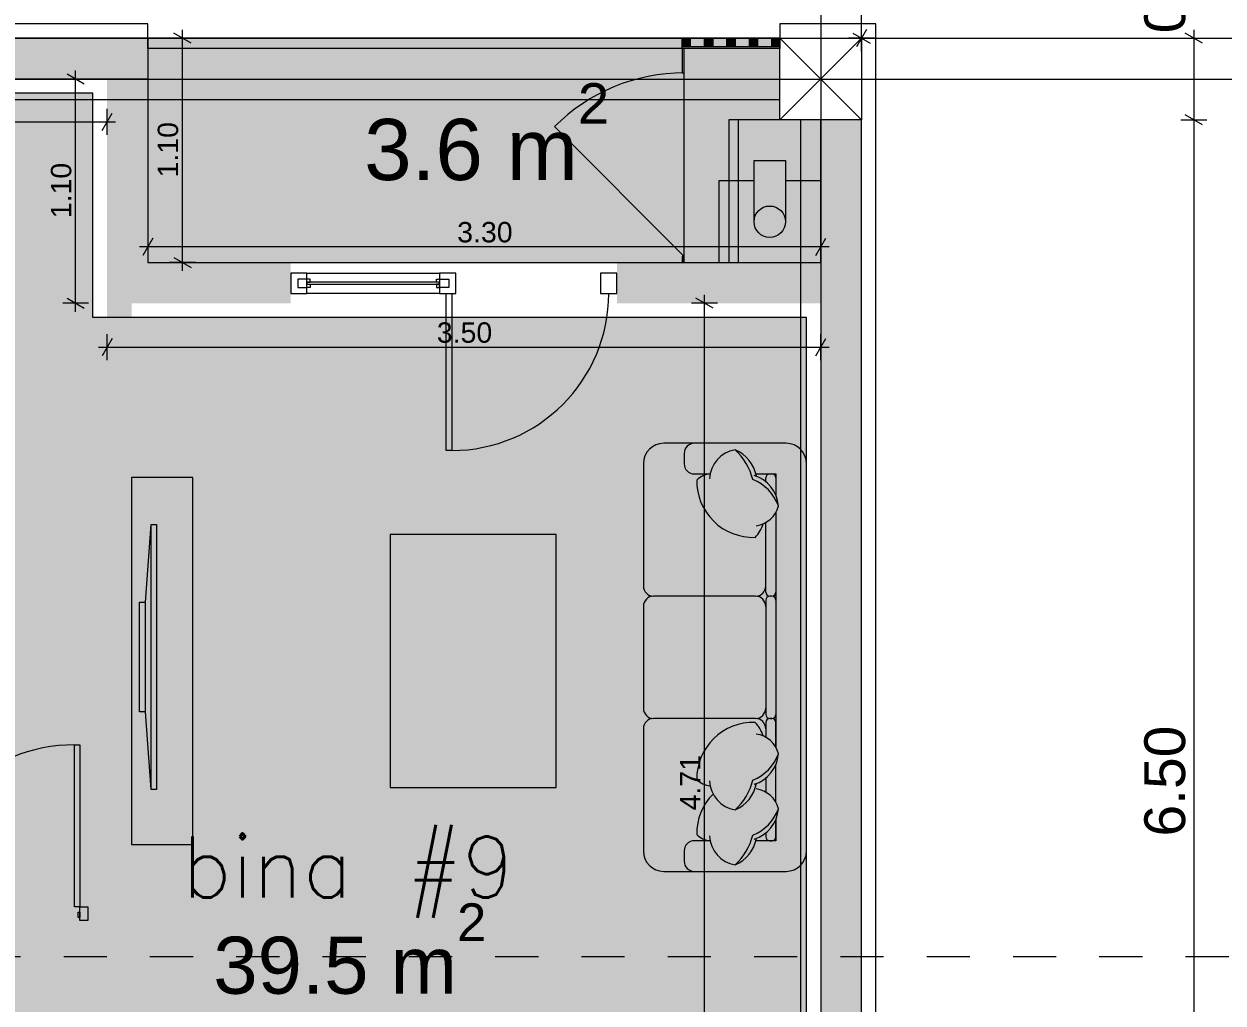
# Model space of a CAD drawing. Header units: millimetres. Extents: x 475616349 to 476941521, y 4620115302 to 4621446928.
# Drawn here: x 476535230 to 476541112, y 4620577703 to 4620582506 of the extents above; entities that cross this region are included whole.
import ezdxf

# ---------------------------------------------------------------- set-up
doc = ezdxf.new("R2010")
doc.units = ezdxf.units.MM
doc.header["$MEASUREMENT"] = 0
doc.set_wipeout_variables(frame=1)
doc.linetypes.add('Dashed', pattern=[423.333333, 211.666667, -211.666667])
doc.linetypes.add('Wipeout_Contour', pattern=[1000, 0, -1000])
for name, color, linetype, lineweight in [('2D Drafting - General_Pen_No__1_Pen_No__7', 7, 'Continuous', 0), ('2D Drafting - General_Pen_No__250_Pen_No__2_Pen_No__7', 7, 'Continuous', 0), ('2D Drafting - General_Pen_No__250_Pen_No__7_Pen_No__250', 7, 'Continuous', 0), ('2D Drafting - General_Pen_No__250_Pen_No__7_Pen_No__7', 7, 'Continuous', 0), ('2D Drafting - General_Pen_No__7_Pen_No__7_Pen_No__7', 7, 'Continuous', 0), ('Annotation - Text_Pen_No__7_Pen_No__142', 142, 'Continuous', 0), ('Doors_Pen_No__7_Pen_No__7_Pen_No__7', 7, 'Continuous', 0), ('G-Anno-Nplt_Pen_No__142', 142, 'Continuous', 0), ('G-Anno-Nplt_Pen_No__151', 151, 'Continuous', 0), ('G-Anno-Nplt_Pen_No__255', 255, 'Continuous', 0), ('G-Anno-Nplt_Pen_No__4', 7, 'Continuous', 0), ('G-Anno-Nplt_Pen_No__7', 7, 'Continuous', 0), ('gegmebi_Pen_No__1_Pen_No__7', 7, 'Continuous', 0), ('kar-panjara_Pen_No__7_Pen_No__7_Pen_No__7', 7, 'Continuous', 0), ('New_0_Pen_No__7', 7, 'Continuous', 0), ('New_2D Drafting - General_Pen_No__250_Pen_No__7_Pen_No__255', 255, 'Continuous', 0), ('New_2D Drafting - General_Pen_No__2_Pen_No__250', 7, 'Continuous', 0), ('New_2D Drafting - General_Pen_No__30_Pen_No__9_Pen_No__9_Pen_No__255', 255, 'Continuous', 0), ('New_2D Drafting - General_Pen_No__30_Pen_No__9_Pen_No__9_Pen_No__7', 7, 'Continuous', 0), ('New_reg_nak_Pen_No__250', 7, 'Continuous', 0), ('New_reg_nak_Pen_No__7', 7, 'Continuous', 0), ('New_shenobebi_Pen_No__1', 1, 'Continuous', 0), ('New_Structural - Bearing_Pen_No__250', 7, 'Continuous', 0), ('New_zoma_Pen_No__1', 1, 'Continuous', 0), ('New_zoma_Pen_No__4', 7, 'Continuous', 0), ('New_zoma_Pen_No__7', 7, 'Continuous', 0), ('zoma_Pen_No__142', 142, 'Continuous', 0), ('zoma_Pen_No__5_Pen_No__5', 5, 'Continuous', 0)]:
    doc.layers.add(name, color=color, linetype=linetype, lineweight=lineweight)
doc.layers.add('New_--aveji_Pen_No__251', color=7, linetype='Continuous', lineweight=0, true_color=0x656565)
doc.layers.add('New_zoma', color=7, linetype='Continuous')
doc.layers.add('zoma', color=7, linetype='Continuous')
doc.styles.add('GENERATED_STYLE_1', font='arial.ttf')
doc.styles.add('GENERATED_STYLE_2', font='arial.ttf')
doc.dimstyles.new('GENERATED_STYLE__1', dxfattribs={"dimtxt": 200, "dimasz": 64.421331, "dimexe": 0.18, "dimexo": 3, "dimgap": 0.09, "dimtad": 1, "dimtih": 1, "dimtoh": 1, "dimlfac": 0.001, "dimzin": 0, "dimdsep": 46, "dimtxsty": 'GENERATED_STYLE_2', "dimblk": 'ARROWHEAD_2', "dimblk1": 'ARROWHEAD_2', "dimblk2": 'ARROWHEAD_2', "dimcen": 0.09, "dimclrd": 142, "dimclre": 142, "dimclrt": 142, "dimadec": 0, "dimazin": 0, "dimtfac": 1, "dimtdec": 4, "dimtmove": 0, "dimatfit": 3, "dimfxl": 1, "dimtolj": 1, "dimtzin": 0, "dimarcsym": 0})
doc.dimstyles.new('GENERATED_STYLE__18', dxfattribs={"dimtxt": 100, "dimasz": 64.421331, "dimexe": 0.18, "dimexo": 3, "dimgap": 0.09, "dimtad": 1, "dimtih": 1, "dimtoh": 1, "dimlfac": 0.001, "dimzin": 0, "dimdsep": 46, "dimtxsty": 'GENERATED_STYLE_1', "dimblk": 'ARROWHEAD_2', "dimblk1": 'ARROWHEAD_2', "dimblk2": 'ARROWHEAD_2', "dimcen": 0.09, "dimclrd": 7, "dimclre": 7, "dimclrt": 7, "dimadec": 0, "dimazin": 0, "dimtfac": 1, "dimtdec": 4, "dimtmove": 0, "dimatfit": 3, "dimfxl": 1, "dimtolj": 1, "dimtzin": 0, "dimarcsym": 0})
doc.dimstyles.new('GENERATED_STYLE__19', dxfattribs={"dimtxt": 100, "dimasz": 64.421331, "dimexe": 0.18, "dimexo": 3, "dimgap": 0.09, "dimtad": 1, "dimlfac": 0.001, "dimzin": 0, "dimdsep": 46, "dimtxsty": 'GENERATED_STYLE_1', "dimblk": 'ARROWHEAD_2', "dimblk1": 'ARROWHEAD_2', "dimblk2": 'ARROWHEAD_2', "dimcen": 0.09, "dimclrd": 7, "dimclre": 7, "dimclrt": 7, "dimadec": 0, "dimazin": 0, "dimtfac": 1, "dimtdec": 4, "dimtmove": 0, "dimatfit": 3, "dimfxl": 1, "dimtolj": 1, "dimtzin": 0, "dimarcsym": 0})
doc.dimstyles.new('GENERATED_STYLE__2', dxfattribs={"dimtxt": 200, "dimasz": 64.421331, "dimexe": 0.18, "dimexo": 3, "dimgap": 0.09, "dimtad": 1, "dimlfac": 0.001, "dimzin": 0, "dimdsep": 46, "dimtxsty": 'GENERATED_STYLE_2', "dimblk": 'ARROWHEAD_2', "dimblk1": 'ARROWHEAD_2', "dimblk2": 'ARROWHEAD_2', "dimcen": 0.09, "dimclrd": 142, "dimclre": 142, "dimclrt": 142, "dimadec": 0, "dimazin": 0, "dimtfac": 1, "dimtdec": 4, "dimtmove": 0, "dimatfit": 3, "dimfxl": 1, "dimtolj": 1, "dimtzin": 0, "dimarcsym": 0})
doc.dimstyles.new('GENERATED_STYLE__33', dxfattribs={"dimtxt": 300, "dimasz": 64.421331, "dimexe": 0.18, "dimexo": 3, "dimgap": 0.09, "dimtad": 1, "dimlfac": 0.001, "dimzin": 0, "dimdsep": 46, "dimtxsty": 'GENERATED_STYLE_1', "dimblk": 'ARROWHEAD_2', "dimblk1": 'ARROWHEAD_2', "dimblk2": 'ARROWHEAD_2', "dimcen": 0.09, "dimclrd": 1, "dimclre": 1, "dimclrt": 1, "dimadec": 0, "dimazin": 0, "dimtfac": 1, "dimtdec": 4, "dimtmove": 0, "dimatfit": 3, "dimfxl": 1, "dimtolj": 1, "dimtzin": 0, "dimarcsym": 0})
doc.dimstyles.new('GENERATED_STYLE__34', dxfattribs={"dimtxt": 300, "dimasz": 64.421331, "dimexe": 0.18, "dimexo": 3, "dimgap": 0.09, "dimtad": 1, "dimtih": 1, "dimtoh": 1, "dimlfac": 0.001, "dimzin": 0, "dimdsep": 46, "dimtxsty": 'GENERATED_STYLE_1', "dimblk": 'ARROWHEAD_2', "dimblk1": 'ARROWHEAD_2', "dimblk2": 'ARROWHEAD_2', "dimcen": 0.09, "dimclrd": 1, "dimclre": 1, "dimclrt": 1, "dimadec": 0, "dimazin": 0, "dimtfac": 1, "dimtdec": 4, "dimtmove": 0, "dimatfit": 3, "dimfxl": 1, "dimtolj": 1, "dimtzin": 0, "dimarcsym": 0})
doc.dimstyles.new('GENERATED_STYLE__47', dxfattribs={"dimtxt": 0.18, "dimasz": 364.8, "dimexe": 0.18, "dimexo": 0.0625, "dimgap": 0.09, "dimtad": 0, "dimtih": 1, "dimtoh": 1, "dimdec": 4, "dimzin": 0, "dimdsep": 46, "dimcen": 0.09, "dimadec": 0, "dimazin": 0, "dimtfac": 1, "dimtdec": 4, "dimtmove": 0, "dimatfit": 3, "dimldrblk": 'ARROWHEAD_11', "dimfxl": 1, "dimtolj": 1, "dimtzin": 0, "dimarcsym": 0})

# ---------------------------------------------------------------- blocks, each defined once
blk = doc.blocks.new('*D92', base_point=(476577134.1, 4620325125.7))
at = {"layer": 'zoma_Pen_No__142', "color": 142, "linetype": 'Continuous', "lineweight": 0, "transparency": 16777216}
for p, q in [((476533030.5, 4620613838.5), (476532981.5, 4620613753.7)), ((476533006, 4620613732.5), (476533006, 4620613859.7)), ((476539530.5, 4620613838.5), (476539481.5, 4620613753.7)), ((476539506, 4620613732.5), (476539506, 4620613859.7)), ((476533006, 4620613796.1), (476539506, 4620613796.1))]:
    blk.add_line(p, q, dxfattribs=at)
at = {"layer": 'zoma_Pen_No__142', "color": 142, "lineweight": 0, "transparency": 16777216, "char_height": 200, "attachment_point": 7, "style": 'GENERATED_STYLE_2'}
for s, insert in [('\\A1;{\\pql;\\fArial CYR|b0|i0|c204|p34;6.50}', (476535990, 4620613836.1)), ('\\A1;{\\pql;\\fArial CYR|b0|i0|c204|p34;0.40}', (476538949.4, 4620613836.1))]:
    blk.add_mtext(s, dxfattribs=dict(at, insert=insert))
blk = doc.blocks.new('ARROWHEAD_2')
at = {"color": 0, "linetype": 'Continuous', "lineweight": 0}
for p, q in [((0, 0), (-1, 0)), ((-0.378, -0.655), (0.378, 0.655))]:
    blk.add_line(p, q, dxfattribs=at)
blk = doc.blocks.new('*D93', base_point=(476577134.1, 4620325125.7))
at = {"layer": 'zoma_Pen_No__142', "color": 142, "linetype": 'Continuous', "lineweight": 0, "transparency": 16777216}
for p, q in [((476539530.5, 4620613838.5), (476539481.5, 4620613753.7)), ((476539506, 4620613732.5), (476539506, 4620613859.7)), ((476539881.5, 4620613753.7), (476539930.5, 4620613838.5)), ((476539906, 4620613732.5), (476539906, 4620613859.7)), ((476539506, 4620613796.1), (476539906, 4620613796.1)), ((476539906, 4620613796.1), (476539947.5, 4620613796.1))]:
    blk.add_line(p, q, dxfattribs=at)
blk = doc.blocks.new('*D1649', base_point=(476577134.1, 4620325125.7))
at = {"layer": 'zoma_Pen_No__142', "color": 142, "linetype": 'Continuous', "lineweight": 0, "transparency": 16777216}
for p, q in [((476541011, 4620582411.1), (476540926.2, 4620582460)), ((476540968.6, 4620582477), (476540968.6, 4620582435.6)), ((476540905, 4620582435.6), (476541032.1, 4620582435.6)), ((476540968.6, 4620582435.6), (476540968.6, 4620582035.6)), ((476541011, 4620582011.1), (476540926.2, 4620582060)), ((476540905, 4620582035.6), (476541032.1, 4620582035.6))]:
    blk.add_line(p, q, dxfattribs=at)
at = {"layer": 'zoma_Pen_No__142', "color": 142, "lineweight": 0, "transparency": 16777216, "insert": (476540928.6, 4620582460.1), "char_height": 200, "attachment_point": 7, "rotation": 90, "style": 'GENERATED_STYLE_2'}
blk.add_mtext('\\A1;{\\pql;\\fArial CYR|b0|i0|c204|p34;0.40}', dxfattribs=at)
blk = doc.blocks.new('*D1650', base_point=(476577134.1, 4620325125.7))
at = {"layer": 'zoma_Pen_No__142', "color": 142, "linetype": 'Continuous', "lineweight": 0, "transparency": 16777216}
for p, q in [((476541011, 4620582011.1), (476540926.2, 4620582060)), ((476540905, 4620582035.6), (476541032.1, 4620582035.6)), ((476540968.6, 4620582035.6), (476540968.6, 4620575535.6)), ((476540905, 4620575535.6), (476541032.1, 4620575535.6)), ((476541011, 4620575511.1), (476540926.2, 4620575560))]:
    blk.add_line(p, q, dxfattribs=at)
at = {"layer": 'zoma_Pen_No__142', "color": 142, "lineweight": 0, "transparency": 16777216, "char_height": 200, "attachment_point": 7, "rotation": 90, "style": 'GENERATED_STYLE_2'}
for s, insert in [('\\A1;{\\pql;\\fArial CYR|b0|i0|c204|p34;6.50}', (476540928.6, 4620578519.5)), ('\\A1;{\\pql;\\fArial CYR|b0|i0|c204|p34;0.40}', (476540928.6, 4620575560.1))]:
    blk.add_mtext(s, dxfattribs=dict(at, insert=insert))
blk = doc.blocks.new('*D1763', base_point=(476577134.1, 4620325125.7))
at = {"layer": 'New_zoma_Pen_No__4', "color": 7, "linetype": 'Continuous', "lineweight": 0, "transparency": 16777216}
for p, q in [((476538568.4, 4620581135.6), (476538568.4, 4620581177)), ((476538631.9, 4620581135.6), (476538504.8, 4620581135.6)), ((476538610.7, 4620581111.1), (476538526, 4620581160)), ((476538568.4, 4620576425.8), (476538568.4, 4620581135.6)), ((476538631.9, 4620576425.8), (476538504.8, 4620576425.8)), ((476538526, 4620576450.2), (476538610.7, 4620576401.3))]:
    blk.add_line(p, q, dxfattribs=at)
at = {"layer": 'New_zoma_Pen_No__7', "color": 7, "lineweight": 0, "transparency": 16777216, "insert": (476538548.4, 4620578647.6), "char_height": 100, "attachment_point": 7, "rotation": 90, "style": 'GENERATED_STYLE_1'}
blk.add_mtext('\\A1;{\\pql;\\fArial|b0|i0|c0|p34;4.71}', dxfattribs=at)
blk = doc.blocks.new('*D1764', base_point=(476577134.1, 4620325125.7))
at = {"layer": 'New_zoma_Pen_No__4', "color": 7, "linetype": 'Continuous', "lineweight": 0, "transparency": 16777216}
for p, q in [((476535662.4, 4620580962.7), (476535613.4, 4620580878)), ((476535637.9, 4620580856.8), (476535637.9, 4620580983.9)), ((476539113.9, 4620580878), (476539162.8, 4620580962.7)), ((476539138.4, 4620580856.8), (476539138.4, 4620580983.9)), ((476535596.4, 4620580920.4), (476535637.9, 4620580920.4)), ((476535637.9, 4620580920.4), (476539138.4, 4620580920.4)), ((476539138.4, 4620580920.4), (476539179.8, 4620580920.4))]:
    blk.add_line(p, q, dxfattribs=at)
at = {"layer": 'New_zoma_Pen_No__7', "color": 7, "lineweight": 0, "transparency": 16777216, "insert": (476537255.1, 4620580940.4), "char_height": 100, "attachment_point": 7, "style": 'GENERATED_STYLE_1'}
blk.add_mtext('\\A1;{\\pql;\\fArial|b0|i0|c0|p34;3.50}', dxfattribs=at)
blk = doc.blocks.new('*D1765', base_point=(476577134.1, 4620325125.7))
at = {"layer": 'New_zoma_Pen_No__4', "color": 7, "linetype": 'Continuous', "lineweight": 0, "transparency": 16777216}
for p, q in [((476535547.2, 4620582235.4), (476535420.1, 4620582235.4)), ((476535526, 4620582210.9), (476535441.2, 4620582259.9)), ((476535483.6, 4620582235.4), (476535483.6, 4620582276.9)), ((476535483.6, 4620581135.6), (476535483.6, 4620582235.4)), ((476535547.2, 4620581135.6), (476535420.1, 4620581135.6)), ((476535441.2, 4620581160), (476535526, 4620581111.1)), ((476535483.6, 4620581094.1), (476535483.6, 4620581135.6))]:
    blk.add_line(p, q, dxfattribs=at)
at = {"layer": 'New_zoma_Pen_No__7', "color": 7, "lineweight": 0, "transparency": 16777216, "insert": (476535463.6, 4620581552.5), "char_height": 100, "attachment_point": 7, "rotation": 90, "style": 'GENERATED_STYLE_1'}
blk.add_mtext('\\A1;{\\pql;\\fArial|b0|i0|c0|p34;1.10}', dxfattribs=at)
blk = doc.blocks.new('*D1766', base_point=(476577134.1, 4620325125.7))
at = {"layer": 'New_zoma_Pen_No__4', "color": 7, "linetype": 'Continuous', "lineweight": 0, "transparency": 16777216}
for p, q in [((476532462.8, 4620582068.2), (476532413.9, 4620581983.5)), ((476532438.4, 4620581962.3), (476532438.4, 4620582089.4)), ((476535613.4, 4620581983.5), (476535662.4, 4620582068.2)), ((476535637.9, 4620581962.3), (476535637.9, 4620582089.4)), ((476532396.9, 4620582025.9), (476532438.4, 4620582025.9)), ((476532438.4, 4620582025.9), (476535637.9, 4620582025.9)), ((476535637.9, 4620582025.9), (476535679.3, 4620582025.9))]:
    blk.add_line(p, q, dxfattribs=at)
at = {"layer": 'New_zoma_Pen_No__7', "color": 7, "lineweight": 0, "transparency": 16777216, "insert": (476533905.1, 4620582045.9), "char_height": 100, "attachment_point": 7, "style": 'GENERATED_STYLE_1'}
blk.add_mtext('\\A1;{\\pql;\\fArial|b0|i0|c0|p34;3.20}', dxfattribs=at)
blk = doc.blocks.new('*D1767', base_point=(476577134.1, 4620325125.7))
at = {"layer": 'New_zoma_Pen_No__4', "color": 7, "linetype": 'Continuous', "lineweight": 0, "transparency": 16777216}
for p, q in [((476536049.7, 4620582411.1), (476535965, 4620582460)), ((476536007.4, 4620582435.6), (476536007.4, 4620582477)), ((476536070.9, 4620582435.6), (476535943.8, 4620582435.6)), ((476536007.4, 4620581335.6), (476536007.4, 4620582435.6)), ((476535965, 4620581360), (476536049.7, 4620581311.1)), ((476536070.9, 4620581335.6), (476535943.8, 4620581335.6)), ((476536007.4, 4620581294.1), (476536007.4, 4620581335.6))]:
    blk.add_line(p, q, dxfattribs=at)
at = {"layer": 'New_zoma_Pen_No__7', "color": 7, "lineweight": 0, "transparency": 16777216, "insert": (476535987.4, 4620581752.5), "char_height": 100, "attachment_point": 7, "rotation": 90, "style": 'GENERATED_STYLE_1'}
blk.add_mtext('\\A1;{\\pql;\\fArial|b0|i0|c0|p34;1.10}', dxfattribs=at)
blk = doc.blocks.new('*D1768', base_point=(476577134.1, 4620325125.7))
at = {"layer": 'New_zoma_Pen_No__4', "color": 7, "linetype": 'Continuous', "lineweight": 0, "transparency": 16777216}
for p, q in [((476535837.9, 4620581476.4), (476535837.9, 4620581349.3)), ((476539138.4, 4620581476.4), (476539138.4, 4620581349.3)), ((476535837.9, 4620581412.9), (476535796.4, 4620581412.9)), ((476535862.4, 4620581455.2), (476535813.4, 4620581370.5)), ((476539138.4, 4620581412.8), (476535837.9, 4620581412.9)), ((476539113.9, 4620581370.4), (476539162.8, 4620581455.2)), ((476539179.8, 4620581412.8), (476539138.4, 4620581412.8))]:
    blk.add_line(p, q, dxfattribs=at)
at = {"layer": 'New_zoma_Pen_No__7', "color": 7, "lineweight": 0, "transparency": 16777216, "insert": (476537355.1, 4620581432.8), "char_height": 100, "attachment_point": 7, "rotation": 359.99949, "style": 'GENERATED_STYLE_1'}
blk.add_mtext('\\A1;{\\pql;\\fArial|b0|i0|c0|p34;3.30}', dxfattribs=at)
blk = doc.blocks.new('*D1774', base_point=(476577134.1, 4620325125.7))
at = {"layer": 'New_zoma_Pen_No__1', "color": 1, "linetype": 'Continuous', "lineweight": 0, "transparency": 16777216}
for p, q in [((476539334.2, 4620593483.5), (476539334.2, 4620593524.9)), ((476539397.8, 4620593483.5), (476539270.7, 4620593483.5)), ((476539376.6, 4620593459), (476539291.9, 4620593507.9)), ((476539338.5, 4620582435.6), (476539334.2, 4620593483.5)), ((476539296.1, 4620582460), (476539380.9, 4620582411.1)), ((476539402.1, 4620582435.6), (476539274.9, 4620582435.5)), ((476539338.5, 4620582394.1), (476539338.5, 4620582435.6))]:
    blk.add_line(p, q, dxfattribs=at)
at = {"color": 254, "linetype": 'Wipeout_Contour', "lineweight": 0, "ltscale": 18580386661.94627, "transparency": 16777216}
blk.add_wipeout([(476539346.2, 4620588522.4), (476539346.6, 4620587396.6), (476539746.6, 4620587396.8), (476539746.2, 4620588522.6)], dxfattribs=at).dxf.layer = 'New_zoma'
at = {"layer": 'New_zoma_Pen_No__1', "color": 1, "lineweight": 0, "transparency": 16777216, "insert": (476539396.2, 4620588472.5), "char_height": 300, "attachment_point": 7, "rotation": 270.02212, "style": 'GENERATED_STYLE_1'}
blk.add_mtext('\\A1;{\\pql;\\fArial|b0|i0|c0|p34;39.86}', dxfattribs=at)
blk = doc.blocks.new('*D1775', base_point=(476577134.1, 4620325125.7))
at = {"layer": 'New_zoma_Pen_No__1', "color": 1, "linetype": 'Continuous', "lineweight": 0, "transparency": 16777216}
for p, q in [((476539363, 4620582477.9), (476539314, 4620582393.2)), ((476539338.5, 4620582372), (476539338.5, 4620582499.1)), ((476554545.6, 4620582393.2), (476554594.6, 4620582477.9)), ((476554570.1, 4620582372), (476554570.1, 4620582499.1)), ((476539297.1, 4620582435.6), (476539338.5, 4620582435.6)), ((476539338.5, 4620582435.6), (476554570.1, 4620582435.6)), ((476554570.1, 4620582435.6), (476554611.6, 4620582435.6))]:
    blk.add_line(p, q, dxfattribs=at)
at = {"color": 254, "linetype": 'Wipeout_Contour', "lineweight": 0, "ltscale": 18580368557.88575, "transparency": 16777216}
blk.add_wipeout([(476546391.4, 4620582445.6), (476547517.2, 4620582445.6), (476547517.2, 4620582845.6), (476546391.4, 4620582845.6)], dxfattribs=at).dxf.layer = 'New_zoma'
at = {"layer": 'New_zoma_Pen_No__1', "color": 1, "lineweight": 0, "transparency": 16777216, "insert": (476546441.4, 4620582495.6), "char_height": 300, "attachment_point": 7, "style": 'GENERATED_STYLE_1'}
blk.add_mtext('\\A1;{\\pql;\\fArial|b0|i0|c0|p34;15.23}', dxfattribs=at)
blk = doc.blocks.new('ARROWHEAD_11')
at = {"color": 0, "linetype": 'Continuous', "lineweight": 0}
blk.add_line((0, 0), (-1, 0), dxfattribs=at)
at = {"color": 0, "linetype": 'Continuous', "lineweight": 0, "const_width": 0.25, "flags": 128}
blk.add_lwpolyline([(-0.125, 0, 1), (0.125, 0, 1)], format="xyb", close=True, dxfattribs=at)

msp = doc.modelspace()

# ---------------------------------------------------------------- hatches: boundary and pattern name
at = {"layer": '2D Drafting - General_Pen_No__250_Pen_No__2_Pen_No__7', "linetype": 'Continuous', "lineweight": 0}
msp.add_hatch(color=7, dxfattribs=at).paths.add_polyline_path([(476535637.895, 4620578193.691), (476535637.895, 4620578093.967), (476535543.629, 4620578093.967), (476535543.629, 4620578193.691)])
at = {"layer": '2D Drafting - General_Pen_No__250_Pen_No__7_Pen_No__7', "linetype": 'Continuous', "lineweight": 0}
for points in [[(476535838.02, 4620582235.524), (476534838.185, 4620582235.524), (476534838.185, 4620582435.559), (476535838.02, 4620582435.567)], [(476538938.372, 4620582385.567), (476538458.372, 4620582385.567), (476538458.372, 4620582395.567), (476538938.372, 4620582395.567)], [(476538458.372, 4620582265.545), (476538468.372, 4620582265.545), (476538468.372, 4620582385.567), (476538458.372, 4620582385.567)], [(476535637.895, 4620581335.567), (476535637.895, 4620582235.402), (476535837.895, 4620582235.402), (476535837.895, 4620581335.567)], [(476539138.366, 4620582035.567), (476539338.366, 4620582035.567), (476539338.366, 4620575535.567), (476539138.366, 4620575535.567)], [(476538458.372, 4620581335.546), (476538468.372, 4620581335.546), (476538468.372, 4620581365.546), (476538458.372, 4620581365.546)], [(476536538.366, 4620581135.567), (476535637.895, 4620581135.567), (476535637.895, 4620581335.567), (476536538.366, 4620581335.567)], [(476539138.366, 4620581135.567), (476538138.366, 4620581135.567), (476538138.366, 4620581335.567), (476539138.366, 4620581335.567)], [(476535637.895, 4620581135.567), (476535757.895, 4620581135.567), (476535757.895, 4620578093.967), (476535637.895, 4620578093.967)]]:
    msp.add_hatch(color=7, dxfattribs=at).paths.add_polyline_path(points)
at = {"layer": 'G-Anno-Nplt_Pen_No__151', "linetype": 'Continuous', "lineweight": 0, "true_color": 0x1f2f3f}
msp.add_hatch(color=169, dxfattribs=at).paths.add_polyline_path([(476532508.366, 4620575508.825), (476533969.692, 4620575508.825), (476533969.692, 4620575438.825), (476536594.106, 4620575438.825), (476536594.106, 4620575508.825), (476538608.645, 4620575508.825), (476538608.645, 4620576495.755), (476539068.366, 4620576495.755), (476539068.366, 4620581065.567), (476535568.184, 4620581065.567), (476535568.184, 4620582165.567), (476532508.366, 4620582165.567), (476532508.366, 4620581965.567), (476532508.366, 4620576879.138)])
at = {"layer": 'G-Anno-Nplt_Pen_No__255', "linetype": 'Continuous', "lineweight": 0, "true_color": 0x3f3f3f}
msp.add_hatch(color=250, dxfattribs=at).paths.add_polyline_path([(476538938.366, 4620582035.567), (476538938.366, 4620582435.567), (476535838.02, 4620582435.567), (476535838.02, 4620581335.57), (476539138.366, 4620581335.54), (476539138.366, 4620582035.567)])
at = {"layer": 'New_2D Drafting - General_Pen_No__250_Pen_No__7_Pen_No__255', "linetype": 'Continuous', "lineweight": 0}
for points in [[(476539138.366, 4620581335.54), (476538688.366, 4620581335.54), (476538688.366, 4620582035.54), (476539138.366, 4620582035.54)], [(476539138.366, 4620581335.54), (476538638.366, 4620581335.545), (476538638.369, 4620581735.54), (476538811.355, 4620581735.539), (476538811.356, 4620581835.542), (476538965.382, 4620581835.54), (476538965.381, 4620581735.537), (476539138.369, 4620581735.536)]]:
    msp.add_hatch(color=255, dxfattribs=at).paths.add_polyline_path(points)
at = {"layer": 'New_2D Drafting - General_Pen_No__30_Pen_No__9_Pen_No__9_Pen_No__255', "linetype": 'Continuous', "lineweight": 0}
for points in [[(476538498.372, 4620582435.567), (476538498.372, 4620582395.567), (476538458.372, 4620582395.567), (476538458.372, 4620582435.567)], [(476538608.372, 4620582435.567), (476538608.372, 4620582395.567), (476538568.372, 4620582395.567), (476538568.372, 4620582435.567)], [(476538718.372, 4620582435.567), (476538718.372, 4620582395.567), (476538678.372, 4620582395.567), (476538678.372, 4620582435.567)], [(476538828.372, 4620582435.567), (476538828.372, 4620582395.567), (476538788.372, 4620582395.567), (476538788.372, 4620582435.567)], [(476538938.372, 4620582435.567), (476538938.372, 4620582395.567), (476538898.372, 4620582395.567), (476538898.372, 4620582435.567)]]:
    msp.add_hatch(color=255, dxfattribs=at).paths.add_polyline_path(points)

# ---------------------------------------------------------------- linework, layer by layer
at = {"layer": '2D Drafting - General_Pen_No__1_Pen_No__7', "color": 7, "linetype": 'Continuous', "lineweight": 0}
for p, q in [((476539338.366, 4620582035.567), (476538938.366, 4620582435.567)), ((476538938.366, 4620582035.567), (476539338.366, 4620582435.567))]:
    msp.add_line(p, q, dxfattribs=at)
at = {"layer": '2D Drafting - General_Pen_No__1_Pen_No__7', "color": 7, "linetype": 'Continuous', "lineweight": 0, "flags": 128}
for points in [[(476532438.366, 4620582135.567), (476538938.366, 4620582135.567), (476538938.366, 4620582435.567), (476532438.366, 4620582435.567)], [(476539338.366, 4620582035.567), (476538938.366, 4620582035.567), (476538938.366, 4620582435.567), (476539338.366, 4620582435.567)], [(476539338.366, 4620575535.567), (476539338.366, 4620582035.567), (476539038.366, 4620582035.567), (476539038.366, 4620575535.567)]]:
    msp.add_lwpolyline(points, close=True, dxfattribs=at)
at = {"layer": '2D Drafting - General_Pen_No__250_Pen_No__7_Pen_No__250', "color": 7, "linetype": 'Continuous', "lineweight": 0, "flags": 128}
for points in [[(476538938.372, 4620582385.567), (476538458.372, 4620582385.567), (476538458.372, 4620582395.567), (476538938.372, 4620582395.567)], [(476538458.372, 4620582265.545), (476538468.372, 4620582265.545), (476538468.372, 4620582385.567), (476538458.372, 4620582385.567)], [(476538458.372, 4620581335.546), (476538468.372, 4620581335.546), (476538468.372, 4620581365.546), (476538458.372, 4620581365.546)]]:
    msp.add_lwpolyline(points, close=True, dxfattribs=at)
at = {"layer": '2D Drafting - General_Pen_No__250_Pen_No__7_Pen_No__7', "color": 7, "linetype": 'Continuous', "lineweight": 0, "flags": 128}
msp.add_lwpolyline([(476535838.02, 4620582235.524), (476534838.185, 4620582235.524), (476534838.185, 4620582435.559), (476535838.02, 4620582435.567)], close=True, dxfattribs=at)
at = {"layer": '2D Drafting - General_Pen_No__7_Pen_No__7_Pen_No__7', "color": 7, "linetype": 'Continuous', "lineweight": 0, "flags": 128}
msp.add_lwpolyline([(476536618.366, 4620581283.379), (476537268.366, 4620581283.351), (476537268.361, 4620581183.412), (476536618.361, 4620581183.44)], close=True, dxfattribs=at)
at = {"layer": '2D Drafting - General_Pen_No__7_Pen_No__7_Pen_No__7', "color": 7, "linetype": 'Continuous', "lineweight": 0}
for centre, radius, start, end in [((476537328.05, 4620581183.399), 770.311, 269.9974687, 359.994289), ((476535477.452, 4620578174.808), 794.311, 90, 180.0016803)]:
    msp.add_arc(centre, radius, start, end, dxfattribs=at)
at = {"layer": 'Doors_Pen_No__7_Pen_No__7_Pen_No__7', "color": 7, "linetype": 'Continuous', "lineweight": 0, "flags": 128}
for points in [[(476537301.384, 4620581183.4), (476537328.05, 4620581183.399), (476537328.016, 4620580413.088), (476537301.35, 4620580413.089)], [(476535504.118, 4620578174.808), (476535477.452, 4620578174.808), (476535477.452, 4620578969.119), (476535504.118, 4620578969.119)], [(476535543.629, 4620578107.074), (476535504.118, 4620578107.074), (476535504.118, 4620578174.808), (476535543.629, 4620578174.808)], [(476535504.118, 4620578121.474), (476535495.229, 4620578121.474), (476535495.229, 4620578148.141), (476535504.118, 4620578148.141)]]:
    msp.add_lwpolyline(points, close=True, dxfattribs=at)
at = {"layer": 'G-Anno-Nplt_Pen_No__4', "color": 7, "linetype": 'Continuous', "lineweight": 0, "flags": 128}
for points in [[(476538938.366, 4620582035.567), (476538938.366, 4620582435.567), (476535838.02, 4620582435.567), (476535838.02, 4620581335.57), (476539138.366, 4620581335.54), (476539138.366, 4620582035.567)], [(476532508.366, 4620575508.825), (476533969.692, 4620575508.825), (476533969.692, 4620575438.825), (476536594.106, 4620575438.825), (476536594.106, 4620575508.825), (476538608.645, 4620575508.825), (476538608.645, 4620576495.755), (476539068.366, 4620576495.755), (476539068.366, 4620581065.567), (476535568.184, 4620581065.567), (476535568.184, 4620582165.567), (476532508.366, 4620582165.567), (476532508.366, 4620581965.567), (476532508.366, 4620576879.138)]]:
    msp.add_lwpolyline(points, close=True, dxfattribs=at)
at = {"layer": 'gegmebi_Pen_No__1_Pen_No__7', "color": 7, "linetype": 'Continuous', "lineweight": 0, "flags": 128}
for points in [[(476538811.353, 4620581535.54), (476538811.356, 4620581835.542), (476538965.382, 4620581835.54), (476538965.379, 4620581535.539)], [(476538811.355, 4620581735.539), (476538638.369, 4620581735.54), (476538638.366, 4620581335.545), (476539138.366, 4620581335.54), (476539138.369, 4620581735.536), (476538965.381, 4620581735.537)]]:
    msp.add_lwpolyline(points, dxfattribs=at)
at = {"layer": 'kar-panjara_Pen_No__7_Pen_No__7_Pen_No__7', "color": 7, "linetype": 'Continuous', "lineweight": 0, "flags": 128}
for points in [[(476536618.366, 4620581283.379), (476536538.366, 4620581283.383), (476536538.361, 4620581183.383), (476536618.361, 4620581183.379)], [(476537348.366, 4620581283.408), (476537268.366, 4620581283.412), (476537268.361, 4620581183.412), (476537348.361, 4620581183.408)], [(476538138.366, 4620581283.33), (476538058.366, 4620581283.334), (476538058.361, 4620581183.334), (476538138.361, 4620581183.33)], [(476536573.363, 4620581213.442), (476536618.363, 4620581213.44), (476536618.363, 4620581228.44), (476536618.364, 4620581238.44), (476536633.364, 4620581238.44), (476536633.365, 4620581253.44), (476536573.365, 4620581253.442)], [(476536618.363, 4620581228.44), (476537268.363, 4620581228.412), (476537268.364, 4620581238.412), (476536618.364, 4620581238.44)], [(476536633.363, 4620581213.44), (476536618.363, 4620581213.44), (476536618.363, 4620581228.44), (476536633.363, 4620581228.44)], [(476537253.363, 4620581213.412), (476537268.363, 4620581213.412), (476537268.363, 4620581228.412), (476537253.363, 4620581228.412)], [(476537313.363, 4620581213.41), (476537268.363, 4620581213.412), (476537268.363, 4620581228.412), (476537268.364, 4620581238.412), (476537253.364, 4620581238.412), (476537253.365, 4620581253.412), (476537313.365, 4620581253.41)]]:
    msp.add_lwpolyline(points, close=True, dxfattribs=at)
at = {"layer": 'New_--aveji_Pen_No__251', "color": 251, "linetype": 'Continuous', "lineweight": 0, "true_color": 0x656565}
for points in [[(476536057.895, 4620578480.851), (476536057.895, 4620580280.851), (476535757.895, 4620580280.851), (476535757.895, 4620578480.851)], [(476535826.495, 4620579668.248), (476535854.586, 4620580049.524), (476535880.418, 4620580049.524), (476535880.418, 4620578749.524), (476535854.586, 4620578749.524), (476535826.495, 4620579130.799)]]:
    msp.add_lwpolyline(points, close=True, dxfattribs=at)
for points in [[(476535854.586, 4620578749.524), (476535854.586, 4620580049.524)], [(476535826.495, 4620579130.799), (476535796.495, 4620579130.799), (476535796.495, 4620579668.248), (476535826.495, 4620579668.248)]]:
    msp.add_lwpolyline(points, dxfattribs=at)
at = {"layer": 'New_0_Pen_No__7', "color": 7, "linetype": 'Continuous', "lineweight": 0}
for p, q in [((476538968.366, 4620580448.425), (476538368.366, 4620580448.425)), ((476538268.366, 4620580348.425), (476538268.366, 4620579748.425)), ((476538468.366, 4620580398.425), (476538468.366, 4620580348.425)), ((476539068.366, 4620578448.425), (476539068.366, 4620580348.425)), ((476538518.366, 4620580298.425), (476538595.834, 4620580298.425)), ((476538820.104, 4620580298.425), (476538918.366, 4620580298.425)), ((476538888.366, 4620580298.425), (476538898.366, 4620580298.425)), ((476538918.366, 4620580298.425), (476538918.366, 4620580193.239)), ((476538868.366, 4620580260.269), (476538868.366, 4620580278.425)), ((476538918.366, 4620580278.425), (476538918.366, 4620580193.239)), ((476538918.366, 4620580110.057), (476538918.366, 4620578956.141)), ((476538868.366, 4620579718.425), (476538868.366, 4620580059.71)), ((476538818.366, 4620579698.425), (476538318.366, 4620579698.425)), ((476538898.366, 4620579698.425), (476538888.366, 4620579698.425)), ((476538898.366, 4620579698.425), (476538888.366, 4620579698.425)), ((476538268.366, 4620579648.425), (476538268.366, 4620579148.425)), ((476538868.366, 4620579678.425), (476538868.366, 4620579118.425)), ((476538268.366, 4620579048.425), (476538268.366, 4620578448.425)), ((476538818.366, 4620579098.425), (476538318.366, 4620579098.425)), ((476538868.366, 4620579078.425), (476538868.366, 4620579006.488)), ((476538888.366, 4620579098.425), (476538898.366, 4620579098.425)), ((476538898.366, 4620579098.425), (476538888.366, 4620579098.425)), ((476538918.366, 4620578956.141), (476538918.366, 4620579078.425)), ((476538918.366, 4620578686.793), (476538918.366, 4620578872.959)), ((476538868.366, 4620578805.929), (476538868.366, 4620578737.14)), ((476538918.366, 4620578518.425), (476538918.366, 4620578603.611)), ((476538918.366, 4620578603.611), (476538918.366, 4620578498.425)), ((476538868.366, 4620578536.581), (476538868.366, 4620578518.425)), ((476538595.834, 4620578498.425), (476538518.366, 4620578498.425)), ((476538918.366, 4620578498.425), (476538820.104, 4620578498.425)), ((476538888.366, 4620578498.425), (476538898.366, 4620578498.425)), ((476538468.366, 4620578448.425), (476538468.366, 4620578398.425)), ((476538368.366, 4620578348.425), (476538968.366, 4620578348.425))]:
    msp.add_line(p, q, dxfattribs=at)
msp.add_lwpolyline([(476537026.971, 4620578760.499), (476537840.718, 4620578760.499), (476537840.718, 4620580001.203), (476537026.971, 4620580001.203)], close=True, dxfattribs=at)
for centre, radius, start, end in [((476538368.366, 4620580348.425), 100, 90, 180), ((476538518.366, 4620580398.425), 50, 90, 180), ((476538743.438, 4620580267.896), 150.728, 99.3928452, 177.9328273), ((476538648.813, 4620580254.124), 176.927, 10.6386663, 66.6848488), ((476538519.899, 4620580201.292), 293.149, 13.6491603, 47.2632286), ((476538968.366, 4620580348.425), 100, 0, 90), ((476538518.366, 4620580348.425), 50, 180, 270), ((476538608.258, 4620580186.032), 113.183, 96.2902503, 133.8883997), ((476538761.066, 4620580128.067), 170.267, 4.5331775, 72.728637), ((476538888.366, 4620580278.425), 20, 90, 180), ((476538898.366, 4620580278.425), 20, 0, 90), ((476538807.903, 4620580264.792), 278.124, 179.4210672, 271.7149844), ((476538723.563, 4620580065.032), 220.903, 20.2593797, 68.4317465), ((476538804.33, 4620580173.307), 130.403, 277.7680208, 345.8936054), ((476538700.86, 4620580100.141), 161.732, 315.5055255, 343.220721), ((476538318.366, 4620579748.425), 50, 180, 270), ((476538318.366, 4620579648.425), 50, 90, 180), ((476538818.366, 4620579748.425), 50, 270, 0), ((476538818.366, 4620579648.425), 50, 0, 90), ((476538888.366, 4620579718.425), 20, 180, 270), ((476538888.366, 4620579678.425), 20, 90, 180), ((476538898.366, 4620579718.425), 20, 270, 0), ((476538898.366, 4620579678.425), 20, 0, 90), ((476538318.366, 4620579148.425), 50, 180, 270), ((476538818.366, 4620579148.425), 50, 270, 0), ((476538888.366, 4620579118.425), 20, 180, 270), ((476538898.366, 4620579118.425), 20, 270, 0), ((476538318.366, 4620579048.425), 50, 90, 180), ((476538807.903, 4620578801.406), 278.124, 88.2850151, 180.5789325), ((476538700.86, 4620578966.057), 161.732, 16.7792787, 44.4944741), ((476538818.366, 4620579048.425), 50, 0, 90), ((476538888.366, 4620579078.425), 20, 90, 180), ((476538898.366, 4620579078.425), 20, 0, 90), ((476538804.33, 4620578892.892), 130.403, 14.106394, 82.2319787), ((476538723.563, 4620579001.166), 220.903, 291.5682529, 339.7406196), ((476538761.066, 4620578938.131), 170.267, 287.2713623, 355.4668219), ((476538608.258, 4620578880.166), 113.183, 226.1116003, 263.7097495), ((476538743.438, 4620578798.302), 150.728, 182.067172, 260.6071542), ((476538519.899, 4620578864.907), 293.149, 312.736771, 346.3508393), ((476538648.813, 4620578812.074), 176.927, 293.3151507, 349.3613331), ((476538807.903, 4620578532.058), 278.124, 135.2882671, 180.5789324), ((476538804.33, 4620578623.544), 130.403, 14.1063943, 82.2319785), ((476538723.563, 4620578731.818), 220.903, 291.5682532, 339.7406198), ((476538761.066, 4620578668.783), 170.267, 287.2713625, 355.466822), ((476538608.258, 4620578610.818), 113.183, 226.1116003, 263.7097495), ((476538743.438, 4620578528.954), 150.728, 182.0671722, 260.6071544), ((476538519.899, 4620578595.559), 293.149, 312.7367709, 346.3508391), ((476538888.366, 4620578518.425), 20, 180, 270), ((476538898.366, 4620578518.425), 20, 270, 0), ((476538518.366, 4620578448.425), 50, 90, 180), ((476538648.813, 4620578542.726), 176.927, 293.3151507, 349.3613332), ((476538368.366, 4620578448.425), 100, 180, 270), ((476538968.366, 4620578448.425), 100, 270, 0), ((476538518.366, 4620578398.425), 50, 180, 270)]:
    msp.add_arc(centre, radius, start, end, dxfattribs=at)
at = {"layer": 'New_2D Drafting - General_Pen_No__30_Pen_No__9_Pen_No__9_Pen_No__7', "color": 7, "linetype": 'Continuous', "lineweight": 0, "flags": 128}
for points in [[(476538498.372, 4620582435.567), (476538498.372, 4620582395.567), (476538458.372, 4620582395.567), (476538458.372, 4620582435.567)], [(476538608.372, 4620582435.567), (476538608.372, 4620582395.567), (476538568.372, 4620582395.567), (476538568.372, 4620582435.567)], [(476538718.372, 4620582435.567), (476538718.372, 4620582395.567), (476538678.372, 4620582395.567), (476538678.372, 4620582435.567)], [(476538828.372, 4620582435.567), (476538828.372, 4620582395.567), (476538788.372, 4620582395.567), (476538788.372, 4620582435.567)], [(476538938.372, 4620582435.567), (476538938.372, 4620582395.567), (476538898.372, 4620582395.567), (476538898.372, 4620582435.567)]]:
    msp.add_lwpolyline(points, close=True, dxfattribs=at)
at = {"layer": 'New_reg_nak_Pen_No__250', "color": 7, "linetype": 'Continuous', "lineweight": 0}
for p, q in [((476538468.372, 4620581365.546), (476538468.372, 4620582265.545)), ((476538733.844, 4620582035.54), (476538733.844, 4620581335.54))]:
    msp.add_line(p, q, dxfattribs=at)
at = {"layer": 'New_reg_nak_Pen_No__250', "color": 7, "linetype": 'Continuous', "lineweight": 0, "flags": 128}
for points in [[(476538938.366, 4620582385.567), (476535838.02, 4620582385.567), (476535838.02, 4620582435.567), (476538938.366, 4620582435.567)], [(476539138.366, 4620581335.54), (476539138.366, 4620582035.54), (476538688.366, 4620582035.54), (476538688.366, 4620581335.54)]]:
    msp.add_lwpolyline(points, close=True, dxfattribs=at)
at = {"layer": 'New_reg_nak_Pen_No__250', "color": 7, "linetype": 'Continuous', "lineweight": 0}
msp.add_circle((476538888.366, 4620581535.54), 77.013, dxfattribs=at)
at = {"layer": 'New_reg_nak_Pen_No__7', "color": 7, "linetype": 'Continuous', "lineweight": 0, "flags": 128}
for points in [[(476535838.02, 4620582435.567), (476535838.019, 4620582505.535), (476534768.171, 4620582505.51)], [(476538238.365, 4620565435.567), (476538238.365, 4620565365.577), (476539408.42, 4620565365.567), (476539408.265, 4620582505.567), (476538938.365, 4620582505.563), (476538938.366, 4620582435.567)]]:
    msp.add_lwpolyline(points, dxfattribs=at)
at = {"layer": 'New_shenobebi_Pen_No__1', "color": 1, "linetype": 'Dashed', "lineweight": 0}
msp.add_lwpolyline([(476493091.567, 4620577931.269), (476544164.78, 4620577931.269)], dxfattribs=at)
at = {"layer": 'New_Structural - Bearing_Pen_No__250', "color": 7, "linetype": 'Continuous', "lineweight": 0}
msp.add_line((476538468.384, 4620581365.545), (476537831.985, 4620582001.945), dxfattribs=at)
msp.add_arc((476538468.372, 4620581365.557), 899.988, 90, 135, dxfattribs=at)
at = {"layer": 'zoma_Pen_No__5_Pen_No__5', "color": 5, "linetype": 'Continuous', "lineweight": 0}
for p, q in [((476539138.366, 4620585945.164), (476539138.366, 4620561234.358)), ((476493657.815, 4620582235.567), (476543544.196, 4620582235.567)), ((476493657.815, 4620582235.567), (476543544.196, 4620582235.567))]:
    msp.add_line(p, q, dxfattribs=at)

# ---------------------------------------------------------------- texts
at = {"layer": 'Annotation - Text_Pen_No__7_Pen_No__142', "color": 142, "linetype": 'Continuous', "lineweight": 0, "insert": (476536820.873, 4620578520.137), "char_height": 300, "attachment_point": 2}
msp.add_mtext('\\A1;{\\pqc;\\Ftxt.shx;bina #\\Ftxt.shx;9}', dxfattribs=at)
at = {"layer": 'G-Anno-Nplt_Pen_No__142', "color": 142, "lineweight": 0, "insert": (476536158.709, 4620577743.951), "char_height": 280, "attachment_point": 7, "style": 'GENERATED_STYLE_1'}
msp.add_mtext('{\\fArial|b0|i0|c0|p34;39.5 m{\\H0.66x;\\S2^  ;}}', dxfattribs=at)
at = {"layer": 'G-Anno-Nplt_Pen_No__7', "color": 7, "lineweight": 0, "insert": (476536898.778, 4620581735.554), "char_height": 300, "attachment_point": 7, "style": 'GENERATED_STYLE_1'}
msp.add_mtext('{\\fArial|b0|i0|c0|p34;3.6 m{\\H0.66x;\\S2^  ;}}', dxfattribs=at)

# ---------------------------------------------------------------- dimensions: what is measured, and where the dimension line sits
at = {"layer": 'New_zoma', "color": 7, "linetype": 'Continuous', "lineweight": 0}
for base, p1, p2, angle, picture, middle, turn in [((476536007.365, 4620582435.567), (476535837.895, 4620581335.567), (476535838.02, 4620582435.567), 90, '*D1767', (476535937.365, 4620581882.421), 90), ((476535483.628, 4620582235.402), (476535757.895, 4620581135.567), (476535637.895, 4620582235.402), 90, '*D1765', (476535413.628, 4620581682.338), 90), ((476535837.896, 4620581412.856), (476539138.366, 4620581335.54), (476535837.895, 4620581335.567), 179.999486, '*D1768', (476537484.985, 4620581482.841), 359.999486), ((476538568.366, 4620581135.567), (476538678.645, 4620576425.755), (476539138.366, 4620581135.567), 90, '*D1763', (476538498.366, 4620578777.515), 90)]:
    dim = msp.add_linear_dim(base=base, p1=p1, p2=p2, angle=angle, dimstyle='GENERATED_STYLE__19', dxfattribs=at)
    dim.commit()
    dim.dimension.update_dxf_attribs({"geometry": picture, "text_midpoint": middle, "dimtype": 160, "text_rotation": turn})
for base, p1, p2, picture, middle in [((476535637.895, 4620582025.852), (476532438.366, 4620582235.567), (476535637.895, 4620582235.402), '*D1766', (476534034.984, 4620582095.852)), ((476539138.366, 4620580920.364), (476535637.895, 4620581135.567), (476539138.366, 4620581135.567), '*D1764', (476537384.984, 4620580990.364))]:
    dim = msp.add_linear_dim(base=base, p1=p1, p2=p2, dimstyle='GENERATED_STYLE__18', dxfattribs=at)
    dim.commit()
    dim.dimension.update_dxf_attribs({"geometry": picture, "text_midpoint": middle, "dimtype": 160})
at = {"layer": 'zoma', "color": 142, "linetype": 'Continuous', "lineweight": 0}
for base, p1, p2, picture, middle in [((476539506.009, 4620613796.088), (476533006.009, 4620580689.896), (476539506.009, 4620580689.896), '*D92', (476536249.717, 4620613936.088)), ((476539906.009, 4620613796.088), (476539506.009, 4620580689.896), (476539906.009, 4620580689.896), '*D93', (476539209.161, 4620613936.088))]:
    dim = msp.add_linear_dim(base=base, p1=p1, p2=p2, dimstyle='GENERATED_STYLE__1', dxfattribs=at)
    dim.commit()
    dim.dimension.update_dxf_attribs({"geometry": picture, "text_midpoint": middle, "dimtype": 160})
for base, p1, p2, picture, middle in [((476540968.575, 4620582035.567), (476539338.366, 4620582435.567), (476539338.366, 4620582035.567), '*D1649', (476540828.575, 4620582719.829)), ((476540968.575, 4620575535.567), (476539338.366, 4620582035.567), (476539338.366, 4620575535.567), '*D1650', (476540828.575, 4620578779.274))]:
    dim = msp.add_linear_dim(base=base, p1=p1, p2=p2, angle=270, dimstyle='GENERATED_STYLE__2', dxfattribs=at)
    dim.commit()
    dim.dimension.update_dxf_attribs({"geometry": picture, "text_midpoint": middle, "dimtype": 160, "text_rotation": 90})

# ---------------------------------------------------------------- leaders
at = {"layer": 'New_2D Drafting - General_Pen_No__2_Pen_No__250', "color": 7, "linetype": 'Continuous', "lineweight": 0, "annotation_type": 0, "has_hookline": 1, "hookline_direction": 0, "text_width": 1933.333}
msp.add_leader([(476535074.544, 4620580386.806), (476535074.544, 4620587941.792), (476536174.454, 4620587941.792)], dimstyle='GENERATED_STYLE__47', dxfattribs=at)

# ---------------------------------------------------------------- next in the draw order: dimensions: what is measured, and where the dimension line sits
at = {"layer": 'New_zoma', "color": 1, "linetype": 'Continuous', "lineweight": 0}
dim = msp.add_linear_dim(base=(476539334.242, 4620593483.483), p1=(476539338.508, 4620582435.567), p2=(476556206.832, 4620593489.998), angle=90.0221245, text='39.86', dimstyle='GENERATED_STYLE__33', dxfattribs=at)
dim.commit()
dim.dimension.update_dxf_attribs({"geometry": '*D1774', "text_midpoint": (476539546.372, 4620587968.519), "dimtype": 160, "text_rotation": 270.0221245})

# ---------------------------------------------------------------- next in the draw order: dimensions: what is measured, and where the dimension line sits
dim = msp.add_linear_dim(base=(476554570.118, 4620582435.567), p1=(476539338.508, 4620582435.567), p2=(476554570.118, 4620582435.585), dimstyle='GENERATED_STYLE__34', dxfattribs=at)
dim.commit()
dim.dimension.update_dxf_attribs({"geometry": '*D1775', "text_midpoint": (476546945.4, 4620582645.567), "dimtype": 160})

doc.saveas('drawing.dxf')
